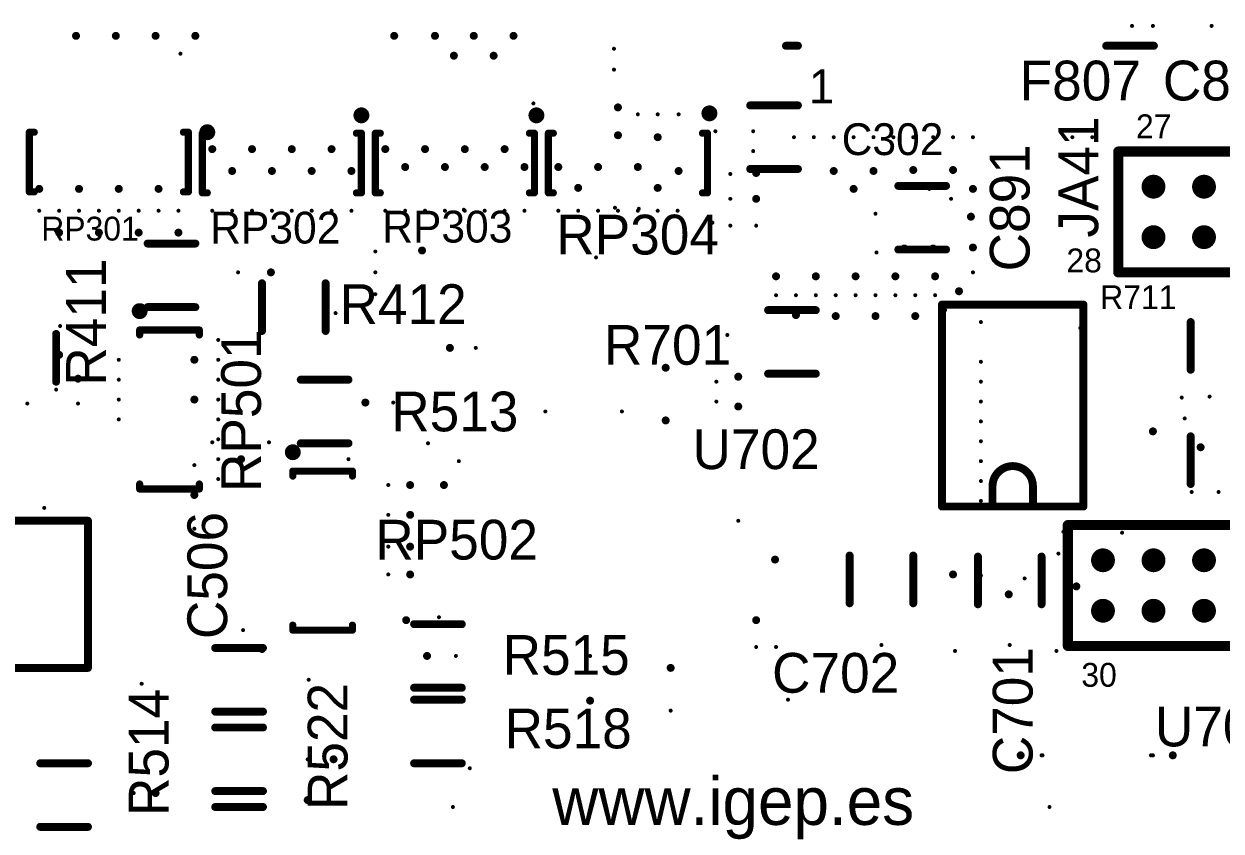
# Model space of a CAD drawing. Extents: x -22 to 197, y -17 to 116.
# Drawn here: x 129.69 to 159.79, y 28.71 to 49.02 of the extents above; entities that cross this region are included whole.
import ezdxf

# ---------------------------------------------------------------- set-up
doc = ezdxf.new("R2010")
doc.units = 0
doc.header["$MEASUREMENT"] = 0
doc.layers.add('DRILLDRAWING', color=1, linetype='CONTINUOUS')
doc.layers.add('TOPOVERLAY', color=2, linetype='CONTINUOUS')

msp = doc.modelspace()

# ---------------------------------------------------------------- linework, layer by layer
at = {"layer": 'DRILLDRAWING'}
for points, const_width in [([(130.95, 48.718, 1), (131.05, 48.718, 1)], 0.1), ([(131.95, 48.718, 1), (132.05, 48.718, 1)], 0.1), ([(132.95, 48.718, 1), (133.05, 48.718, 1)], 0.1), ([(133.95, 48.718, 1), (134.05, 48.718, 1)], 0.1), ([(138.95, 48.718, 1), (139.05, 48.718, 1)], 0.1), ([(139.975, 48.718, 1), (140.075, 48.718, 1)], 0.1), ([(140.95, 48.718, 1), (141.05, 48.718, 1)], 0.1), ([(141.95, 48.718, 1), (142.05, 48.718, 1)], 0.1), ([(157.525, 48.968, 1), (157.575, 48.968, 1)], 0.05), ([(158.05, 48.968, 1), (158.1, 48.968, 1)], 0.05), ([(159.525, 48.968, 1), (159.575, 48.968, 1)], 0.05), ([(133.6, 48.268, 1), (133.65, 48.268, 1)], 0.05), ([(140.45, 48.218, 1), (140.55, 48.218, 1)], 0.1), ([(141.45, 48.218, 1), (141.55, 48.218, 1)], 0.1), ([(144.5, 48.393, 1), (144.55, 48.393, 1)], 0.05), ([(144.5, 47.868, 1), (144.55, 47.868, 1)], 0.05), ([(142.475, 47.018, 1), (142.525, 47.018, 1)], 0.05), ([(144.575, 46.918, 1), (144.675, 46.918, 1)], 0.1), ([(145.1, 46.743, 1), (145.15, 46.743, 1)], 0.05), ([(145.6, 46.743, 1), (145.65, 46.743, 1)], 0.05), ([(146.125, 46.743, 1), (146.175, 46.743, 1)], 0.05), ([(147.05, 46.318, 1), (147.1, 46.318, 1)], 0.05), ([(148, 46.318, 1), (148.05, 46.318, 1)], 0.05), ([(144.575, 46.218, 1), (144.675, 46.218, 1)], 0.1), ([(145.575, 46.168, 1), (145.675, 46.168, 1)], 0.1), ([(149.025, 46.168, 1), (149.075, 46.168, 1)], 0.05), ([(149.525, 46.168, 1), (149.575, 46.168, 1)], 0.05), ([(150.025, 46.168, 1), (150.075, 46.168, 1)], 0.05), ([(150.525, 46.168, 1), (150.575, 46.168, 1)], 0.05), ([(151.025, 46.168, 1), (151.075, 46.168, 1)], 0.05), ([(151.525, 46.168, 1), (151.575, 46.168, 1)], 0.05), ([(152.025, 46.168, 1), (152.075, 46.168, 1)], 0.05), ([(152.525, 46.168, 1), (152.575, 46.168, 1)], 0.05), ([(153.025, 46.168, 1), (153.075, 46.168, 1)], 0.05), ([(153.525, 46.168, 1), (153.575, 46.168, 1)], 0.05), ([(156.025, 46.168, 1), (156.075, 46.168, 1)], 0.05), ([(156.525, 46.168, 1), (156.575, 46.168, 1)], 0.05), ([(134.375, 45.868, 1), (134.475, 45.868, 1)], 0.1), ([(135.375, 45.868, 1), (135.475, 45.868, 1)], 0.1), ([(136.375, 45.868, 1), (136.475, 45.868, 1)], 0.1), ([(137.375, 45.868, 1), (137.475, 45.868, 1)], 0.1), ([(138.725, 45.868, 1), (138.825, 45.868, 1)], 0.1), ([(139.725, 45.868, 1), (139.825, 45.868, 1)], 0.1), ([(140.725, 45.868, 1), (140.825, 45.868, 1)], 0.1), ([(141.725, 45.868, 1), (141.825, 45.868, 1)], 0.1), ([(148, 45.818, 1), (148.05, 45.818, 1)], 0.05), ([(139.225, 45.418, 1), (139.325, 45.418, 1)], 0.1), ([(140.225, 45.418, 1), (140.325, 45.418, 1)], 0.1), ([(141.225, 45.418, 1), (141.325, 45.418, 1)], 0.1), ([(142.225, 45.418, 1), (142.325, 45.418, 1)], 0.1), ([(143.075, 45.418, 1), (143.175, 45.418, 1)], 0.1), ([(144.075, 45.418, 1), (144.175, 45.418, 1)], 0.1), ([(145.075, 45.418, 1), (145.175, 45.418, 1)], 0.1), ([(134.875, 45.318, 1), (134.975, 45.318, 1)], 0.1), ([(135.875, 45.318, 1), (135.975, 45.318, 1)], 0.1), ([(136.875, 45.318, 1), (136.975, 45.318, 1)], 0.1), ([(137.875, 45.318, 1), (137.975, 45.318, 1)], 0.1), ([(146.1, 45.318, 1), (146.2, 45.318, 1)], 0.1), ([(147.425, 45.243, 1), (147.475, 45.243, 1)], 0.05), ([(148.05, 45.268, 1), (148.15, 45.268, 1)], 0.1), ([(150, 45.318, 1), (150.1, 45.318, 1)], 0.1), ([(151, 45.318, 1), (151.1, 45.318, 1)], 0.1), ([(152, 45.343, 1), (152.1, 45.343, 1)], 0.1), ([(153, 45.343, 1), (153.1, 45.343, 1)], 0.1), ([(157.94, 44.923, 1), (158.24, 44.923, 1)], 0.3), ([(159.21, 44.923, 1), (159.51, 44.923, 1)], 0.3), ([(130.025, 44.868, 1), (130.125, 44.868, 1)], 0.1), ([(131.025, 44.868, 1), (131.125, 44.868, 1)], 0.1), ([(132.025, 44.868, 1), (132.125, 44.868, 1)], 0.1), ([(133.025, 44.868, 1), (133.125, 44.868, 1)], 0.1), ([(143.575, 44.893, 1), (143.675, 44.893, 1)], 0.1), ([(145.575, 44.893, 1), (145.675, 44.893, 1)], 0.1), ([(150.5, 44.868, 1), (150.6, 44.868, 1)], 0.1), ([(152.425, 44.868, 1), (152.475, 44.868, 1)], 0.05), ([(153.5, 44.868, 1), (153.6, 44.868, 1)], 0.1), ([(147.425, 44.618, 1), (147.475, 44.618, 1)], 0.05), ([(148.05, 44.618, 1), (148.15, 44.618, 1)], 0.1), ([(152.975, 44.618, 1), (153.025, 44.618, 1)], 0.05), ([(130.05, 44.318, 1), (130.1, 44.318, 1)], 0.05), ([(130.55, 44.318, 1), (130.6, 44.318, 1)], 0.05), ([(131.05, 44.318, 1), (131.1, 44.318, 1)], 0.05), ([(131.55, 44.318, 1), (131.6, 44.318, 1)], 0.05), ([(132.05, 44.318, 1), (132.1, 44.318, 1)], 0.05), ([(132.55, 44.318, 1), (132.6, 44.318, 1)], 0.05), ([(133.05, 44.318, 1), (133.1, 44.318, 1)], 0.05), ([(133.55, 44.318, 1), (133.6, 44.318, 1)], 0.05), ([(134.4, 44.318, 1), (134.45, 44.318, 1)], 0.05), ([(134.9, 44.318, 1), (134.95, 44.318, 1)], 0.05), ([(135.4, 44.318, 1), (135.45, 44.318, 1)], 0.05), ([(135.9, 44.318, 1), (135.95, 44.318, 1)], 0.05), ([(136.4, 44.318, 1), (136.45, 44.318, 1)], 0.05), ([(136.9, 44.318, 1), (136.95, 44.318, 1)], 0.05), ([(137.4, 44.318, 1), (137.45, 44.318, 1)], 0.05), ([(137.9, 44.318, 1), (137.95, 44.318, 1)], 0.05), ([(138.75, 44.318, 1), (138.8, 44.318, 1)], 0.05), ([(139.25, 44.318, 1), (139.3, 44.318, 1)], 0.05), ([(139.75, 44.318, 1), (139.8, 44.318, 1)], 0.05), ([(140.25, 44.318, 1), (140.3, 44.318, 1)], 0.05), ([(140.725, 44.343, 1), (140.775, 44.343, 1)], 0.05), ([(140.75, 44.318, 1), (140.8, 44.318, 1)], 0.05), ([(141.25, 44.318, 1), (141.3, 44.318, 1)], 0.05), ([(141.75, 44.318, 1), (141.8, 44.318, 1)], 0.05), ([(142.25, 44.318, 1), (142.3, 44.318, 1)], 0.05), ([(143.1, 44.318, 1), (143.15, 44.318, 1)], 0.05), ([(143.6, 44.318, 1), (143.65, 44.318, 1)], 0.05), ([(144.1, 44.318, 1), (144.15, 44.318, 1)], 0.05), ([(144.525, 44.393, 1), (144.575, 44.393, 1)], 0.05), ([(144.6, 44.318, 1), (144.65, 44.318, 1)], 0.05), ([(145.1, 44.318, 1), (145.15, 44.318, 1)], 0.05), ([(145.125, 44.368, 1), (145.175, 44.368, 1)], 0.05), ([(145.6, 44.318, 1), (145.65, 44.318, 1)], 0.05), ([(146.1, 44.318, 1), (146.15, 44.318, 1)], 0.05), ([(151.075, 44.243, 1), (151.125, 44.243, 1)], 0.05), ([(153.45, 44.168, 1), (153.55, 44.168, 1)], 0.1), ([(146.975, 44.018, 1), (147.025, 44.018, 1)], 0.05), ([(147.425, 43.943, 1), (147.475, 43.943, 1)], 0.05), ([(148.075, 43.943, 1), (148.125, 43.943, 1)], 0.05), ([(157.94, 43.653, 1), (158.24, 43.653, 1)], 0.3), ([(159.21, 43.653, 1), (159.51, 43.653, 1)], 0.3), ([(130.525, 43.768, 1), (130.625, 43.768, 1)], 0.1), ([(131.525, 43.768, 1), (131.625, 43.768, 1)], 0.1), ([(132.525, 43.768, 1), (132.625, 43.768, 1)], 0.1), ([(133.525, 43.768, 1), (133.625, 43.768, 1)], 0.1), ([(138.5, 43.293, 1), (138.55, 43.293, 1)], 0.05), ([(139.65, 43.318, 1), (139.75, 43.318, 1)], 0.1), ([(151.775, 43.368, 1), (151.875, 43.368, 1)], 0.1), ([(152.5, 43.368, 1), (152.6, 43.368, 1)], 0.1), ([(153.5, 43.393, 1), (153.6, 43.393, 1)], 0.1), ([(144.05, 43.143, 1), (144.1, 43.143, 1)], 0.05), ([(151.1, 43.268, 1), (151.15, 43.268, 1)], 0.05), ([(135.05, 42.768, 1), (135.1, 42.768, 1)], 0.05), ([(135.85, 42.768, 1), (135.95, 42.768, 1)], 0.1), ([(138.5, 42.768, 1), (138.55, 42.768, 1)], 0.05), ([(148.55, 42.668, 1), (148.65, 42.668, 1)], 0.1), ([(149.55, 42.668, 1), (149.65, 42.668, 1)], 0.1), ([(150.55, 42.668, 1), (150.65, 42.668, 1)], 0.1), ([(151.55, 42.668, 1), (151.65, 42.668, 1)], 0.1), ([(152.55, 42.668, 1), (152.65, 42.668, 1)], 0.1), ([(153.525, 42.768, 1), (153.575, 42.768, 1)], 0.05), ([(138.5, 42.218, 1), (138.55, 42.218, 1)], 0.05), ([(148.575, 42.193, 1), (148.625, 42.193, 1)], 0.05), ([(149.075, 42.193, 1), (149.125, 42.193, 1)], 0.05), ([(149.575, 42.193, 1), (149.625, 42.193, 1)], 0.05), ([(150.075, 42.193, 1), (150.125, 42.193, 1)], 0.05), ([(150.575, 42.193, 1), (150.625, 42.193, 1)], 0.05), ([(151.075, 42.193, 1), (151.125, 42.193, 1)], 0.05), ([(151.575, 42.193, 1), (151.625, 42.193, 1)], 0.05), ([(152.075, 42.193, 1), (152.125, 42.193, 1)], 0.05), ([(152.575, 42.193, 1), (152.625, 42.193, 1)], 0.05), ([(153.15, 42.293, 1), (153.25, 42.293, 1)], 0.1), ([(152.825, 41.818, 1), (152.875, 41.818, 1)], 0.05), ([(137.5, 41.743, 1), (137.55, 41.743, 1)], 0.05), ([(149.05, 41.693, 1), (149.15, 41.693, 1)], 0.1), ([(150.05, 41.668, 1), (150.15, 41.668, 1)], 0.1), ([(151.05, 41.668, 1), (151.15, 41.668, 1)], 0.1), ([(152.05, 41.668, 1), (152.15, 41.668, 1)], 0.1), ([(153.725, 41.518, 1), (153.775, 41.518, 1)], 0.05), ([(130.575, 41.418, 1), (130.625, 41.418, 1)], 0.05), ([(147.35, 41.193, 1), (147.4, 41.193, 1)], 0.05), ([(156.225, 41.368, 1), (156.275, 41.368, 1)], 0.05), ([(134.55, 41.068, 1), (134.6, 41.068, 1)], 0.05), ([(140.35, 40.868, 1), (140.45, 40.868, 1)], 0.1), ([(130.525, 40.693, 1), (130.625, 40.693, 1)], 0.1), ([(133.925, 40.568, 1), (134.025, 40.568, 1)], 0.1), ([(141.025, 40.868, 1), (141.075, 40.868, 1)], 0.05), ([(132.05, 40.568, 1), (132.1, 40.568, 1)], 0.05), ([(134.55, 40.568, 1), (134.6, 40.568, 1)], 0.05), ([(145.775, 40.368, 1), (145.875, 40.368, 1)], 0.1), ([(153.725, 40.518, 1), (153.775, 40.518, 1)], 0.05), ([(131, 40.093, 1), (131.1, 40.093, 1)], 0.1), ([(132.05, 40.068, 1), (132.1, 40.068, 1)], 0.05), ([(134.55, 40.068, 1), (134.6, 40.068, 1)], 0.05), ([(147.075, 40.018, 1), (147.125, 40.018, 1)], 0.05), ([(147.6, 40.143, 1), (147.7, 40.143, 1)], 0.1), ([(153.725, 40.018, 1), (153.775, 40.018, 1)], 0.05), ([(130.475, 39.818, 1), (130.525, 39.818, 1)], 0.05), ([(129.75, 39.468, 1), (129.8, 39.468, 1)], 0.05), ([(131.025, 39.468, 1), (131.075, 39.468, 1)], 0.05), ([(132.05, 39.568, 1), (132.1, 39.568, 1)], 0.05), ([(133.925, 39.568, 1), (134.025, 39.568, 1)], 0.1), ([(134.55, 39.568, 1), (134.6, 39.568, 1)], 0.05), ([(138.225, 39.493, 1), (138.325, 39.493, 1)], 0.1), ([(138.95, 39.493, 1), (139, 39.493, 1)], 0.05), ([(147.075, 39.518, 1), (147.125, 39.518, 1)], 0.05), ([(147.6, 39.393, 1), (147.7, 39.393, 1)], 0.1), ([(153.725, 39.518, 1), (153.775, 39.518, 1)], 0.05), ([(158.775, 39.618, 1), (158.825, 39.618, 1)], 0.05), ([(159.475, 39.643, 1), (159.525, 39.643, 1)], 0.05), ([(142.775, 39.268, 1), (142.825, 39.268, 1)], 0.05), ([(144.7, 39.268, 1), (144.75, 39.268, 1)], 0.05), ([(145.775, 39.043, 1), (145.875, 39.043, 1)], 0.1), ([(158.85, 39.093, 1), (158.9, 39.093, 1)], 0.05), ([(132.05, 39.068, 1), (132.1, 39.068, 1)], 0.05), ([(134.55, 39.068, 1), (134.6, 39.068, 1)], 0.05), ([(153.725, 39.018, 1), (153.775, 39.018, 1)], 0.05), ([(158.025, 38.768, 1), (158.125, 38.768, 1)], 0.1), ([(134.4, 38.493, 1), (134.45, 38.493, 1)], 0.05), ([(134.55, 38.568, 1), (134.6, 38.568, 1)], 0.05), ([(135.825, 38.493, 1), (135.875, 38.493, 1)], 0.05), ([(137.725, 38.493, 1), (137.775, 38.493, 1)], 0.05), ([(153.725, 38.518, 1), (153.775, 38.518, 1)], 0.05), ([(139.825, 38.468, 1), (139.875, 38.468, 1)], 0.05), ([(159.225, 38.368, 1), (159.325, 38.368, 1)], 0.1), ([(133.95, 37.918, 1), (134, 37.918, 1)], 0.05), ([(134.55, 38.068, 1), (134.6, 38.068, 1)], 0.05), ([(135.1, 38.068, 1), (135.2, 38.068, 1)], 0.1), ([(137.825, 38.068, 1), (137.875, 38.068, 1)], 0.05), ([(140.6, 38.018, 1), (140.65, 38.018, 1)], 0.05), ([(153.725, 38.018, 1), (153.775, 38.018, 1)], 0.05), ([(134.55, 37.568, 1), (134.6, 37.568, 1)], 0.05), ([(138.825, 37.418, 1), (138.875, 37.418, 1)], 0.05), ([(139.35, 37.418, 1), (139.45, 37.418, 1)], 0.1), ([(140.2, 37.418, 1), (140.3, 37.418, 1)], 0.1), ([(153.725, 37.518, 1), (153.775, 37.518, 1)], 0.05), ([(133.925, 37.168, 1), (134.025, 37.168, 1)], 0.1), ([(153.725, 37.018, 1), (153.775, 37.018, 1)], 0.05), ([(159.025, 37.243, 1), (159.075, 37.243, 1)], 0.05), ([(159.7, 37.243, 1), (159.75, 37.243, 1)], 0.05), ([(130.175, 36.843, 1), (130.225, 36.843, 1)], 0.05), ([(139.35, 36.668, 1), (139.45, 36.668, 1)], 0.1), ([(129.75, 36.493, 1), (129.8, 36.493, 1)], 0.05), ([(131.025, 36.493, 1), (131.075, 36.493, 1)], 0.05), ([(138.825, 36.668, 1), (138.875, 36.668, 1)], 0.05), ([(147.625, 36.518, 1), (147.675, 36.518, 1)], 0.05), ([(133.95, 36.318, 1), (134, 36.318, 1)], 0.05), ([(155.8, 36.243, 1), (155.85, 36.243, 1)], 0.05), ([(157.275, 36.218, 1), (157.325, 36.218, 1)], 0.05), ([(138.825, 35.868, 1), (138.875, 35.868, 1)], 0.05), ([(139.35, 35.868, 1), (139.45, 35.868, 1)], 0.1), ([(156.67, 35.525, 1), (156.97, 35.525, 1)], 0.3), ([(157.94, 35.525, 1), (158.24, 35.525, 1)], 0.3), ([(159.21, 35.525, 1), (159.51, 35.525, 1)], 0.3), ([(148.525, 35.543, 1), (148.625, 35.543, 1)], 0.1), ([(155.675, 35.693, 1), (155.725, 35.693, 1)], 0.05), ([(138.825, 35.168, 1), (138.875, 35.168, 1)], 0.05), ([(139.35, 35.168, 1), (139.45, 35.168, 1)], 0.1), ([(153, 35.168, 1), (153.1, 35.168, 1)], 0.1), ([(153.725, 35.143, 1), (153.775, 35.143, 1)], 0.05), ([(154.825, 35.068, 1), (154.875, 35.068, 1)], 0.05), ([(156.1, 34.868, 1), (156.2, 34.868, 1)], 0.1), ([(154.4, 34.668, 1), (154.5, 34.668, 1)], 0.1), ([(156.67, 34.255, 1), (156.97, 34.255, 1)], 0.3), ([(157.94, 34.255, 1), (158.24, 34.255, 1)], 0.3), ([(159.21, 34.255, 1), (159.51, 34.255, 1)], 0.3), ([(139.25, 34.018, 1), (139.35, 34.018, 1)], 0.1), ([(140.1, 34.093, 1), (140.15, 34.093, 1)], 0.05), ([(148.05, 34.018, 1), (148.15, 34.018, 1)], 0.1), ([(135.175, 33.768, 1), (135.225, 33.768, 1)], 0.05), ([(151.225, 33.393, 1), (151.275, 33.393, 1)], 0.05), ([(154.45, 33.393, 1), (154.5, 33.393, 1)], 0.05), ([(135.625, 33.293, 1), (135.725, 33.293, 1)], 0.1), ([(139.775, 33.118, 1), (139.875, 33.118, 1)], 0.1), ([(140.525, 33.118, 1), (140.575, 33.118, 1)], 0.05), ([(142.3, 33.118, 1), (142.35, 33.118, 1)], 0.05), ([(143.9, 33.118, 1), (143.95, 33.118, 1)], 0.05), ([(148.075, 33.343, 1), (148.125, 33.343, 1)], 0.05), ([(148.575, 33.343, 1), (148.625, 33.343, 1)], 0.05), ([(153.075, 33.243, 1), (153.125, 33.243, 1)], 0.05), ([(155.625, 33.243, 1), (155.675, 33.243, 1)], 0.05), ([(145.9, 32.818, 1), (146, 32.818, 1)], 0.1), ([(136.825, 32.518, 1), (136.875, 32.518, 1)], 0.05), ([(132.625, 32.418, 1), (132.675, 32.418, 1)], 0.05), ([(143.875, 31.993, 1), (143.975, 31.993, 1)], 0.1), ([(148.875, 32.018, 1), (148.925, 32.018, 1)], 0.05), ([(145.925, 31.743, 1), (145.975, 31.743, 1)], 0.05), ([(154.7, 30.618, 1), (154.8, 30.618, 1)], 0.1), ([(158.525, 30.618, 1), (158.625, 30.618, 1)], 0.1), ([(136.8, 30.518, 1), (136.85, 30.518, 1)], 0.05), ([(137.425, 30.518, 1), (137.525, 30.518, 1)], 0.1), ([(155.25, 30.618, 1), (155.3, 30.618, 1)], 0.05), ([(155.275, 30.618, 1), (155.325, 30.618, 1)], 0.05), ([(158, 30.618, 1), (158.05, 30.618, 1)], 0.05), ([(158.05, 30.618, 1), (158.1, 30.618, 1)], 0.05), ([(140.875, 30.293, 1), (140.925, 30.293, 1)], 0.05), ([(132.4, 29.668, 1), (132.45, 29.668, 1)], 0.05), ([(132.425, 29.668, 1), (132.475, 29.668, 1)], 0.05), ([(132.95, 29.668, 1), (133.05, 29.668, 1)], 0.1), ([(136.775, 29.493, 1), (136.875, 29.493, 1)], 0.1), ([(140.45, 29.318, 1), (140.5, 29.318, 1)], 0.05), ([(155.45, 29.318, 1), (155.5, 29.318, 1)], 0.05)]:
    msp.add_lwpolyline(points, format="xyb", close=True, dxfattribs=dict(at, const_width=const_width))
at = {"layer": 'TOPOVERLAY'}
for points, const_width in [([(148.85, 48.468), (149.15, 48.468)], 0.2), ([(156.9, 48.468), (158.1, 48.468)], 0.2), ([(147.95, 46.968), (149.15, 46.968)], 0.2), ([(129.825, 46.293), (129.95, 46.293)], 0.18), ([(129.825, 44.793), (129.825, 46.293)], 0.18), ([(133.7, 46.293), (133.825, 46.293)], 0.18), ([(133.825, 44.793), (133.825, 46.293)], 0.18), ([(134.175, 46.268), (134.3, 46.268)], 0.18), ([(134.175, 44.768), (134.175, 46.268)], 0.18), ([(138.05, 46.268), (138.175, 46.268)], 0.18), ([(138.175, 44.768), (138.175, 46.268)], 0.18), ([(138.525, 46.268), (138.65, 46.268)], 0.18), ([(138.525, 44.768), (138.525, 46.268)], 0.18), ([(142.4, 46.268), (142.525, 46.268)], 0.18), ([(142.525, 44.768), (142.525, 46.268)], 0.18), ([(142.875, 46.268), (143, 46.268)], 0.18), ([(142.875, 44.768), (142.875, 46.268)], 0.18), ([(146.75, 46.268), (146.875, 46.268)], 0.18), ([(146.875, 44.768), (146.875, 46.268)], 0.18), ([(157.205, 42.768), (157.205, 45.808)], 0.254), ([(157.205, 45.808), (175.485, 45.808)], 0.254), ([(147.95, 45.368), (149.15, 45.368)], 0.2), ([(129.825, 44.793), (129.95, 44.793)], 0.18), ([(133.7, 44.793), (133.825, 44.793)], 0.18), ([(134.175, 44.768), (134.3, 44.768)], 0.18), ([(138.05, 44.768), (138.175, 44.768)], 0.18), ([(138.525, 44.768), (138.65, 44.768)], 0.18), ([(142.4, 44.768), (142.525, 44.768)], 0.18), ([(142.875, 44.768), (143, 44.768)], 0.18), ([(146.75, 44.768), (146.875, 44.768)], 0.18), ([(151.675, 44.943), (152.875, 44.943)], 0.2), ([(132.8, 43.493), (134, 43.493)], 0.2), ([(151.675, 43.343), (152.875, 43.343)], 0.2), ([(157.205, 42.768), (175.485, 42.768)], 0.254), ([(135.675, 41.293), (135.675, 42.493)], 0.2), ([(137.275, 41.293), (137.275, 42.493)], 0.2), ([(132.8, 41.893), (134, 41.893)], 0.2), ([(148.4, 41.818), (149.6, 41.818)], 0.2), ([(152.772, 41.958), (156.328, 41.958)], 0.2), ([(152.772, 36.878), (152.772, 41.958)], 0.2), ([(156.328, 36.878), (156.328, 41.958)], 0.2), ([(159.025, 40.318), (159.025, 41.518)], 0.2), ([(130.5, 40.018), (130.5, 41.218)], 0.2), ([(132.6, 41.193), (132.6, 41.318)], 0.18), ([(132.6, 41.318), (134.1, 41.318)], 0.18), ([(134.1, 41.193), (134.1, 41.318)], 0.18), ([(136.65, 40.068), (137.85, 40.068)], 0.2), ([(148.4, 40.218), (149.6, 40.218)], 0.2), ([(136.65, 38.468), (137.85, 38.468)], 0.2), ([(159.025, 37.443), (159.025, 38.643)], 0.2), ([(136.45, 37.643), (136.45, 37.768)], 0.18), ([(136.45, 37.768), (137.95, 37.768)], 0.18), ([(137.95, 37.643), (137.95, 37.768)], 0.18), ([(132.6, 37.318), (132.6, 37.443)], 0.18), ([(132.6, 37.318), (134.1, 37.318)], 0.18), ([(134.1, 37.318), (134.1, 37.443)], 0.18), ([(154.042, 36.878), (154.042, 37.386)], 0.2), ([(155.058, 36.878), (155.058, 37.386)], 0.2), ([(152.772, 36.878), (154.042, 36.878)], 0.2), ([(154.042, 36.878), (155.058, 36.878)], 0.2), ([(155.058, 36.878), (156.328, 36.878)], 0.2), ([(127.6, 36.518), (131.3, 36.518)], 0.2), ([(131.3, 32.818), (131.3, 36.518)], 0.2), ([(155.935, 36.41), (175.485, 36.41)], 0.254), ([(155.935, 33.37), (155.935, 36.41)], 0.254), ([(150.45, 34.443), (150.45, 35.643)], 0.2), ([(152.05, 34.443), (152.05, 35.643)], 0.2), ([(153.675, 34.418), (153.675, 35.618)], 0.2), ([(155.275, 34.418), (155.275, 35.618)], 0.2), ([(139.5, 33.918), (140.7, 33.918)], 0.2), ([(136.45, 33.768), (136.45, 33.893)], 0.18), ([(136.45, 33.768), (137.95, 33.768)], 0.18), ([(137.95, 33.768), (137.95, 33.893)], 0.18), ([(134.5, 33.318), (135.7, 33.318)], 0.2), ([(155.935, 33.37), (175.485, 33.37)], 0.254), ([(127.6, 32.818), (131.3, 32.818)], 0.2), ([(139.5, 32.318), (140.7, 32.318)], 0.2), ([(139.5, 32.018), (140.7, 32.018)], 0.2), ([(134.5, 31.718), (135.7, 31.718)], 0.2), ([(134.5, 31.318), (135.7, 31.318)], 0.2), ([(130.1, 30.418), (131.3, 30.418)], 0.2), ([(139.5, 30.418), (140.7, 30.418)], 0.2), ([(134.5, 29.718), (135.7, 29.718)], 0.2), ([(134.5, 29.318), (135.7, 29.318)], 0.2), ([(130.1, 28.818), (131.3, 28.818)], 0.2)]:
    msp.add_lwpolyline(points, dxfattribs=dict(at, const_width=const_width))
for points, const_width in [([(148.8, 48.468, 1), (148.9, 48.468, 1)], 0.1), ([(149.1, 48.468, 1), (149.2, 48.468, 1)], 0.1), ([(156.85, 48.468, 1), (156.95, 48.468, 1)], 0.1), ([(158.05, 48.468, 1), (158.15, 48.468, 1)], 0.1), ([(147.025, 46.768, 1), (146.825, 46.768, 1)], 0.2), ([(147.9, 46.968, 1), (148, 46.968, 1)], 0.1), ([(149.1, 46.968, 1), (149.2, 46.968, 1)], 0.1), ([(138.275, 46.718, 1), (138.075, 46.718, 1)], 0.2), ([(138.025, 46.718, 1), (138.125, 46.718, 1)], 0.1), ([(138.225, 46.718, 1), (138.325, 46.718, 1)], 0.1), ([(142.675, 46.718, 1), (142.475, 46.718, 1)], 0.2), ([(142.425, 46.718, 1), (142.525, 46.718, 1)], 0.1), ([(142.625, 46.718, 1), (142.725, 46.718, 1)], 0.1), ([(146.775, 46.768, 1), (146.875, 46.768, 1)], 0.1), ([(146.975, 46.768, 1), (147.075, 46.768, 1)], 0.1), ([(129.78, 46.293, 1), (129.87, 46.293, 1)], 0.09), ([(129.78, 46.293, 1), (129.87, 46.293, 1)], 0.09), ([(129.905, 46.293, 1), (129.995, 46.293, 1)], 0.09), ([(133.655, 46.293, 1), (133.745, 46.293, 1)], 0.09), ([(133.78, 46.293, 1), (133.87, 46.293, 1)], 0.09), ([(133.78, 46.293, 1), (133.87, 46.293, 1)], 0.09), ([(134.13, 46.268, 1), (134.22, 46.268, 1)], 0.09), ([(134.13, 46.268, 1), (134.22, 46.268, 1)], 0.09), ([(134.4, 46.293, 1), (134.2, 46.293, 1)], 0.2), ([(134.15, 46.293, 1), (134.25, 46.293, 1)], 0.1), ([(134.255, 46.268, 1), (134.345, 46.268, 1)], 0.09), ([(134.35, 46.293, 1), (134.45, 46.293, 1)], 0.1), ([(138.005, 46.268, 1), (138.095, 46.268, 1)], 0.09), ([(138.13, 46.268, 1), (138.22, 46.268, 1)], 0.09), ([(138.13, 46.268, 1), (138.22, 46.268, 1)], 0.09), ([(138.48, 46.268, 1), (138.57, 46.268, 1)], 0.09), ([(138.48, 46.268, 1), (138.57, 46.268, 1)], 0.09), ([(138.605, 46.268, 1), (138.695, 46.268, 1)], 0.09), ([(142.355, 46.268, 1), (142.445, 46.268, 1)], 0.09), ([(142.48, 46.268, 1), (142.57, 46.268, 1)], 0.09), ([(142.48, 46.268, 1), (142.57, 46.268, 1)], 0.09), ([(142.83, 46.268, 1), (142.92, 46.268, 1)], 0.09), ([(142.83, 46.268, 1), (142.92, 46.268, 1)], 0.09), ([(142.955, 46.268, 1), (143.045, 46.268, 1)], 0.09), ([(146.705, 46.268, 1), (146.795, 46.268, 1)], 0.09), ([(146.83, 46.268, 1), (146.92, 46.268, 1)], 0.09), ([(146.83, 46.268, 1), (146.92, 46.268, 1)], 0.09), ([(157.141, 45.808, 1), (157.268, 45.808, 1)], 0.127), ([(157.141, 45.808, 1), (157.268, 45.808, 1)], 0.127), ([(147.9, 45.368, 1), (148, 45.368, 1)], 0.1), ([(149.1, 45.368, 1), (149.2, 45.368, 1)], 0.1), ([(129.78, 44.793, 1), (129.87, 44.793, 1)], 0.09), ([(129.78, 44.793, 1), (129.87, 44.793, 1)], 0.09), ([(129.905, 44.793, 1), (129.995, 44.793, 1)], 0.09), ([(133.655, 44.793, 1), (133.745, 44.793, 1)], 0.09), ([(133.78, 44.793, 1), (133.87, 44.793, 1)], 0.09), ([(133.78, 44.793, 1), (133.87, 44.793, 1)], 0.09), ([(134.13, 44.768, 1), (134.22, 44.768, 1)], 0.09), ([(134.13, 44.768, 1), (134.22, 44.768, 1)], 0.09), ([(134.255, 44.768, 1), (134.345, 44.768, 1)], 0.09), ([(138.005, 44.768, 1), (138.095, 44.768, 1)], 0.09), ([(138.13, 44.768, 1), (138.22, 44.768, 1)], 0.09), ([(138.13, 44.768, 1), (138.22, 44.768, 1)], 0.09), ([(138.48, 44.768, 1), (138.57, 44.768, 1)], 0.09), ([(138.48, 44.768, 1), (138.57, 44.768, 1)], 0.09), ([(138.605, 44.768, 1), (138.695, 44.768, 1)], 0.09), ([(142.355, 44.768, 1), (142.445, 44.768, 1)], 0.09), ([(142.48, 44.768, 1), (142.57, 44.768, 1)], 0.09), ([(142.48, 44.768, 1), (142.57, 44.768, 1)], 0.09), ([(142.83, 44.768, 1), (142.92, 44.768, 1)], 0.09), ([(142.83, 44.768, 1), (142.92, 44.768, 1)], 0.09), ([(142.955, 44.768, 1), (143.045, 44.768, 1)], 0.09), ([(146.705, 44.768, 1), (146.795, 44.768, 1)], 0.09), ([(146.83, 44.768, 1), (146.92, 44.768, 1)], 0.09), ([(146.83, 44.768, 1), (146.92, 44.768, 1)], 0.09), ([(151.625, 44.943, 1), (151.725, 44.943, 1)], 0.1), ([(152.825, 44.943, 1), (152.925, 44.943, 1)], 0.1), ([(132.75, 43.493, 1), (132.85, 43.493, 1)], 0.1), ([(133.95, 43.493, 1), (134.05, 43.493, 1)], 0.1), ([(151.625, 43.343, 1), (151.725, 43.343, 1)], 0.1), ([(152.825, 43.343, 1), (152.925, 43.343, 1)], 0.1), ([(157.141, 42.768, 1), (157.268, 42.768, 1)], 0.127), ([(157.141, 42.768, 1), (157.268, 42.768, 1)], 0.127), ([(135.625, 42.493, 1), (135.725, 42.493, 1)], 0.1), ([(137.225, 42.493, 1), (137.325, 42.493, 1)], 0.1), ([(132.7, 41.793, 1), (132.5, 41.793, 1)], 0.2), ([(132.45, 41.793, 1), (132.55, 41.793, 1)], 0.1), ([(132.65, 41.793, 1), (132.75, 41.793, 1)], 0.1), ([(132.75, 41.893, 1), (132.85, 41.893, 1)], 0.1), ([(133.95, 41.893, 1), (134.05, 41.893, 1)], 0.1), ([(148.35, 41.818, 1), (148.45, 41.818, 1)], 0.1), ([(149.55, 41.818, 1), (149.65, 41.818, 1)], 0.1), ([(152.722, 41.958, 1), (152.822, 41.958, 1)], 0.1), ([(152.722, 41.958, 1), (152.822, 41.958, 1)], 0.1), ([(156.278, 41.958, 1), (156.378, 41.958, 1)], 0.1), ([(156.278, 41.958, 1), (156.378, 41.958, 1)], 0.1), ([(158.975, 41.518, 1), (159.075, 41.518, 1)], 0.1), ([(130.45, 41.218, 1), (130.55, 41.218, 1)], 0.1), ([(132.555, 41.318, 1), (132.645, 41.318, 1)], 0.09), ([(132.555, 41.318, 1), (132.645, 41.318, 1)], 0.09), ([(132.555, 41.193, 1), (132.645, 41.193, 1)], 0.09), ([(134.055, 41.318, 1), (134.145, 41.318, 1)], 0.09), ([(134.055, 41.318, 1), (134.145, 41.318, 1)], 0.09), ([(134.055, 41.193, 1), (134.145, 41.193, 1)], 0.09), ([(135.625, 41.293, 1), (135.725, 41.293, 1)], 0.1), ([(137.225, 41.293, 1), (137.325, 41.293, 1)], 0.1), ([(158.975, 40.318, 1), (159.075, 40.318, 1)], 0.1), ([(130.45, 40.018, 1), (130.55, 40.018, 1)], 0.1), ([(136.6, 40.068, 1), (136.7, 40.068, 1)], 0.1), ([(137.8, 40.068, 1), (137.9, 40.068, 1)], 0.1), ([(148.35, 40.218, 1), (148.45, 40.218, 1)], 0.1), ([(149.55, 40.218, 1), (149.65, 40.218, 1)], 0.1), ([(136.6, 38.468, 1), (136.7, 38.468, 1)], 0.1), ([(137.8, 38.468, 1), (137.9, 38.468, 1)], 0.1), ([(158.975, 38.643, 1), (159.075, 38.643, 1)], 0.1), ([(136.55, 38.243, 1), (136.35, 38.243, 1)], 0.2), ([(136.3, 38.243, 1), (136.4, 38.243, 1)], 0.1), ([(136.5, 38.243, 1), (136.6, 38.243, 1)], 0.1), ([(136.405, 37.768, 1), (136.495, 37.768, 1)], 0.09), ([(136.405, 37.768, 1), (136.495, 37.768, 1)], 0.09), ([(136.405, 37.643, 1), (136.495, 37.643, 1)], 0.09), ([(137.905, 37.768, 1), (137.995, 37.768, 1)], 0.09), ([(137.905, 37.768, 1), (137.995, 37.768, 1)], 0.09), ([(137.905, 37.643, 1), (137.995, 37.643, 1)], 0.09), ([(132.555, 37.443, 1), (132.645, 37.443, 1)], 0.09), ([(132.555, 37.318, 1), (132.645, 37.318, 1)], 0.09), ([(132.555, 37.318, 1), (132.645, 37.318, 1)], 0.09), ([(134.055, 37.443, 1), (134.145, 37.443, 1)], 0.09), ([(134.055, 37.318, 1), (134.145, 37.318, 1)], 0.09), ([(134.055, 37.318, 1), (134.145, 37.318, 1)], 0.09), ([(153.992, 37.386, 1), (154.092, 37.386, 1)], 0.1), ([(153.992, 37.386, 1), (154.092, 37.386, 1)], 0.1), ([(155.008, 37.386, 1), (155.108, 37.386, 1)], 0.1), ([(155.008, 37.386, 1), (155.108, 37.386, 1)], 0.1), ([(158.975, 37.443, 1), (159.075, 37.443, 1)], 0.1), ([(152.722, 36.878, 1), (152.822, 36.878, 1)], 0.1), ([(152.722, 36.878, 1), (152.822, 36.878, 1)], 0.1), ([(153.992, 36.878, 1), (154.092, 36.878, 1)], 0.1), ([(153.992, 36.878, 1), (154.092, 36.878, 1)], 0.1), ([(153.992, 36.878, 1), (154.092, 36.878, 1)], 0.1), ([(155.008, 36.878, 1), (155.108, 36.878, 1)], 0.1), ([(155.008, 36.878, 1), (155.108, 36.878, 1)], 0.1), ([(155.008, 36.878, 1), (155.108, 36.878, 1)], 0.1), ([(156.278, 36.878, 1), (156.378, 36.878, 1)], 0.1), ([(156.278, 36.878, 1), (156.378, 36.878, 1)], 0.1), ([(131.25, 36.518, 1), (131.35, 36.518, 1)], 0.1), ([(131.25, 36.518, 1), (131.35, 36.518, 1)], 0.1), ([(155.871, 36.41, 1), (155.998, 36.41, 1)], 0.127), ([(155.871, 36.41, 1), (155.998, 36.41, 1)], 0.127), ([(150.4, 35.643, 1), (150.5, 35.643, 1)], 0.1), ([(152, 35.643, 1), (152.1, 35.643, 1)], 0.1), ([(153.625, 35.618, 1), (153.725, 35.618, 1)], 0.1), ([(155.225, 35.618, 1), (155.325, 35.618, 1)], 0.1), ([(150.4, 34.443, 1), (150.5, 34.443, 1)], 0.1), ([(152, 34.443, 1), (152.1, 34.443, 1)], 0.1), ([(153.625, 34.418, 1), (153.725, 34.418, 1)], 0.1), ([(155.225, 34.418, 1), (155.325, 34.418, 1)], 0.1), ([(139.45, 33.918, 1), (139.55, 33.918, 1)], 0.1), ([(140.65, 33.918, 1), (140.75, 33.918, 1)], 0.1), ([(136.405, 33.893, 1), (136.495, 33.893, 1)], 0.09), ([(136.405, 33.768, 1), (136.495, 33.768, 1)], 0.09), ([(136.405, 33.768, 1), (136.495, 33.768, 1)], 0.09), ([(137.905, 33.893, 1), (137.995, 33.893, 1)], 0.09), ([(137.905, 33.768, 1), (137.995, 33.768, 1)], 0.09), ([(137.905, 33.768, 1), (137.995, 33.768, 1)], 0.09), ([(134.45, 33.318, 1), (134.55, 33.318, 1)], 0.1), ([(135.65, 33.318, 1), (135.75, 33.318, 1)], 0.1), ([(155.871, 33.37, 1), (155.998, 33.37, 1)], 0.127), ([(155.871, 33.37, 1), (155.998, 33.37, 1)], 0.127), ([(131.25, 32.818, 1), (131.35, 32.818, 1)], 0.1), ([(131.25, 32.818, 1), (131.35, 32.818, 1)], 0.1), ([(139.45, 32.318, 1), (139.55, 32.318, 1)], 0.1), ([(140.65, 32.318, 1), (140.75, 32.318, 1)], 0.1), ([(139.45, 32.018, 1), (139.55, 32.018, 1)], 0.1), ([(140.65, 32.018, 1), (140.75, 32.018, 1)], 0.1), ([(134.45, 31.718, 1), (134.55, 31.718, 1)], 0.1), ([(135.65, 31.718, 1), (135.75, 31.718, 1)], 0.1), ([(134.45, 31.318, 1), (134.55, 31.318, 1)], 0.1), ([(135.65, 31.318, 1), (135.75, 31.318, 1)], 0.1), ([(130.05, 30.418, 1), (130.15, 30.418, 1)], 0.1), ([(131.25, 30.418, 1), (131.35, 30.418, 1)], 0.1), ([(139.45, 30.418, 1), (139.55, 30.418, 1)], 0.1), ([(140.65, 30.418, 1), (140.75, 30.418, 1)], 0.1), ([(134.45, 29.718, 1), (134.55, 29.718, 1)], 0.1), ([(135.65, 29.718, 1), (135.75, 29.718, 1)], 0.1), ([(134.45, 29.318, 1), (134.55, 29.318, 1)], 0.1), ([(135.65, 29.318, 1), (135.75, 29.318, 1)], 0.1), ([(130.05, 28.818, 1), (130.15, 28.818, 1)], 0.1), ([(131.25, 28.818, 1), (131.35, 28.818, 1)], 0.1)]:
    msp.add_lwpolyline(points, format="xyb", close=True, dxfattribs=dict(at, const_width=const_width))
at = {"layer": 'TOPOVERLAY', "const_width": 0.2}
msp.add_lwpolyline([(154.042, 37.386, -1), (155.058, 37.386)], format="xyb", dxfattribs=at)

# ---------------------------------------------------------------- texts
at = {"layer": 'TOPOVERLAY'}
for s, height, rotation, p in [('1', 0.857, 360, (149.425, 47.018)), ('F807', 1, 360, (154.725, 47.093)), ('C823', 1, 360, (158.325, 47.093)), ('C302', 0.8, 360, (150.25, 45.718)), ('JA41', 1, 90, (156.7, 43.643)), ('C891', 1, 90, (154.975, 42.793)), ('RP302', 0.8, 360, (134.375, 43.493)), ('RP303', 0.8, 360, (138.7, 43.518)), ('RP301', 0.6, 360, (130.125, 43.568)), ('RP304', 1, 360, (143.075, 43.218)), ('R411', 1, 90, (131.75, 39.918)), ('R412', 1, 360, (137.625, 41.468)), ('R711', 0.6, 360, (156.75, 41.843)), ('RP501', 1, 90, (135.65, 37.243)), ('R701', 1, 360, (144.275, 40.443)), ('R513', 1, 360, (138.925, 38.768)), ('U702', 1, 360, (146.5, 37.818)), ('C506', 1, 90, (134.8, 33.543)), ('RP502', 1, 360, (138.525, 35.543)), ('R515', 1, 360, (141.725, 32.643)), ('C702', 1, 360, (148.5, 32.193)), ('C701', 1, 90, (155.05, 30.143)), ('R514', 1, 90, (133.325, 29.093)), ('R522', 1, 90, (137.825, 29.243)), ('R518', 1, 360, (141.775, 30.793)), ('U703', 1, 360, (158.125, 30.843))]:
    msp.add_text(s, height=height, rotation=rotation, dxfattribs=at).set_placement(p)
for s, height, p in [('27', 0.6, (157.65, 46.143)), ('28', 0.6, (155.9, 42.768)), ('30', 0.6, (156.275, 32.343)), ('www.igep.es', 1.2, (142.975, 28.868))]:
    msp.add_text(s, height=height, dxfattribs=at).set_placement(p)

doc.saveas('drawing.dxf')
